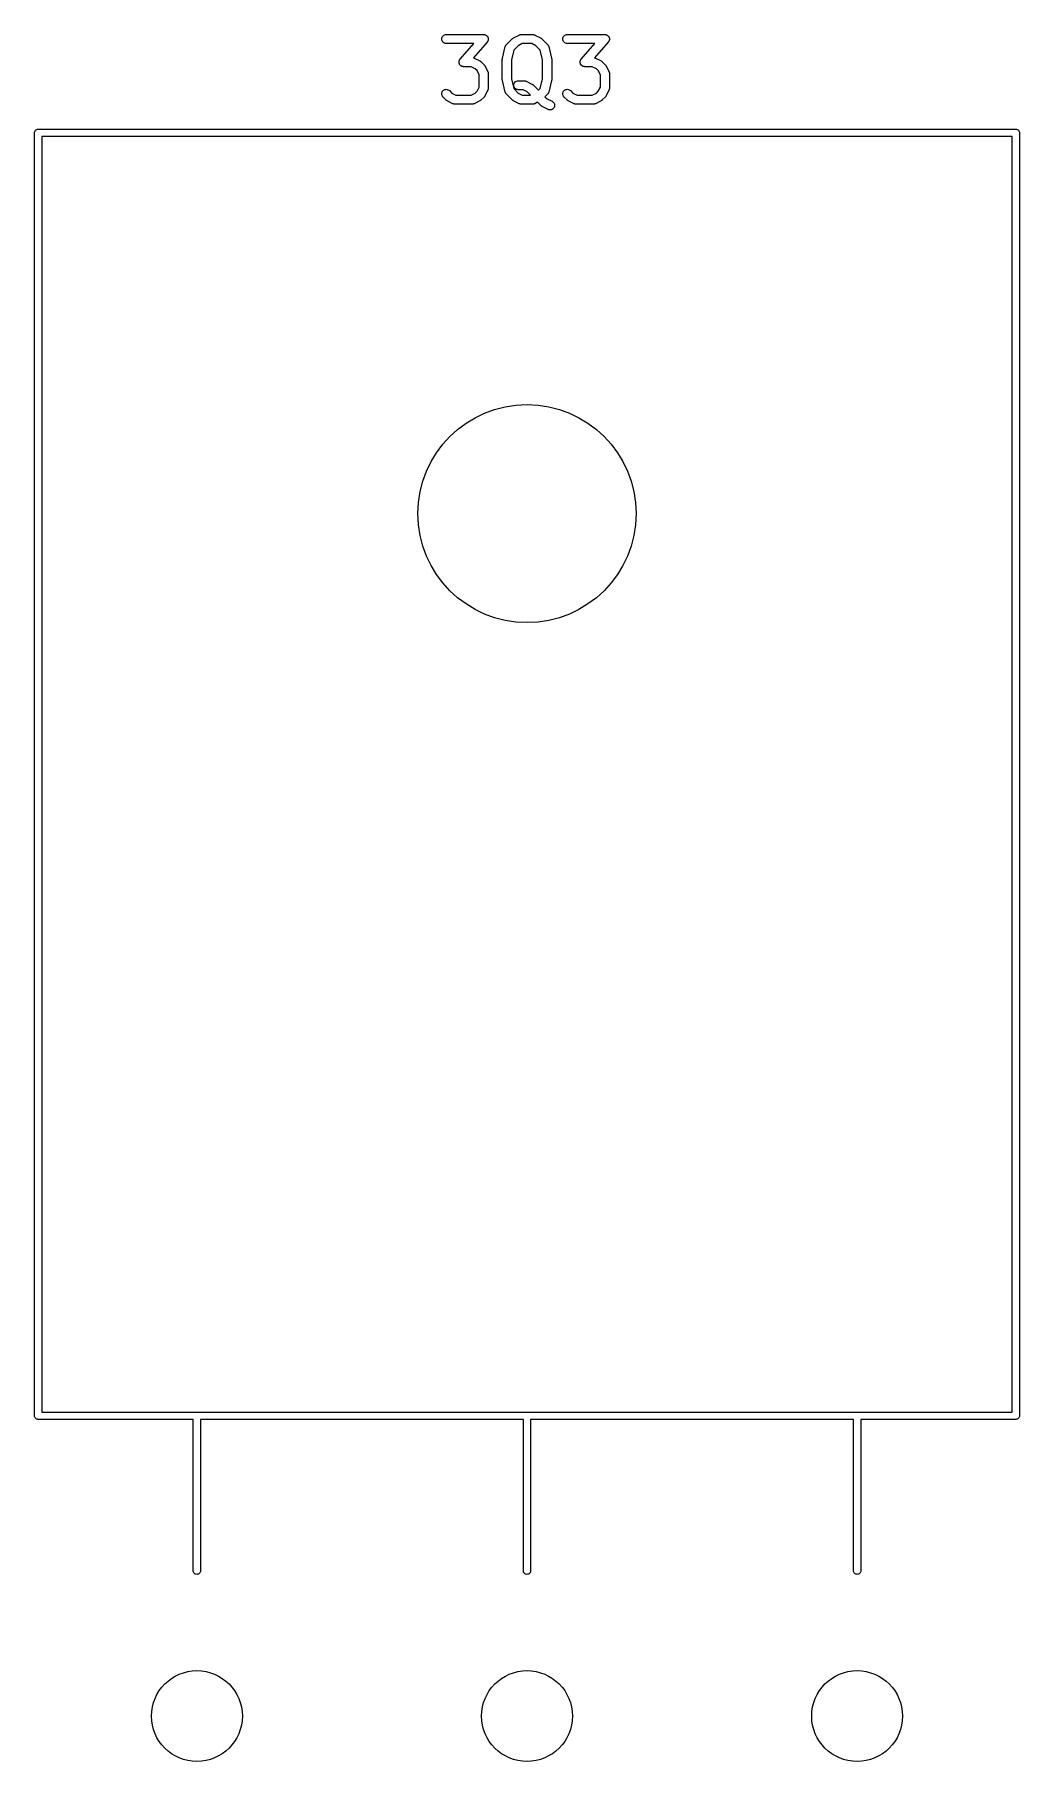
# Model space of a CAD drawing. Extents: x 0.77 to 9.62, y -5.42 to -2.18.
# Drawn here: x 7.515 to 8.156, y -3.305 to -2.182 of the extents above; entities that cross this region are included whole.
import ezdxf

# ---------------------------------------------------------------- set-up
doc = ezdxf.new("R2010")
doc.units = 0
doc.header["$MEASUREMENT"] = 0
doc.layers.add('BLACK', color=7, linetype='CONTINUOUS')

msp = doc.modelspace()

# ---------------------------------------------------------------- linework, layer by layer
at = {"layer": 'BLACK', "linetype": 'CONTINUOUS'}
for p, q in [((7.77999, -2.18452), (7.78005, -2.18395)), ((7.78004, -2.1851), (7.77999, -2.18452)), ((7.7802, -2.18565), (7.78004, -2.1851)), ((7.78005, -2.18395), (7.78022, -2.1834)), ((7.78047, -2.18616), (7.7802, -2.18565)), ((7.78022, -2.1834), (7.78049, -2.18289)), ((7.78083, -2.18661), (7.78047, -2.18616)), ((7.78049, -2.18289), (7.78086, -2.18245)), ((7.78127, -2.18698), (7.78083, -2.18661)), ((7.78086, -2.18245), (7.78131, -2.18208)), ((7.78178, -2.18726), (7.78127, -2.18698)), ((7.78131, -2.18208), (7.78181, -2.18181)), ((7.78233, -2.18743), (7.78178, -2.18726)), ((7.78181, -2.18181), (7.78237, -2.18165)), ((7.7829, -2.18749), (7.78233, -2.18743)), ((7.78237, -2.18165), (7.78294, -2.18159)), ((7.78294, -2.1875), (7.7829, -2.18749)), ((7.78294, -2.18159), (7.80731, -2.18159)), ((7.8008, -2.1875), (7.78294, -2.1875)), ((7.79197, -2.1976), (7.8008, -2.1875)), ((7.80953, -2.18649), (7.8006, -2.1967)), ((7.80731, -2.18159), (7.80735, -2.18159)), ((7.80735, -2.18159), (7.80754, -2.18161)), ((7.80754, -2.18161), (7.80772, -2.18162)), ((7.80772, -2.18162), (7.80782, -2.18164)), ((7.80782, -2.18164), (7.80793, -2.18165)), ((7.80793, -2.18165), (7.8081, -2.18171)), ((7.8081, -2.18171), (7.80828, -2.18175)), ((7.80828, -2.18175), (7.80838, -2.1818)), ((7.80838, -2.1818), (7.80847, -2.18183)), ((7.80847, -2.18183), (7.80864, -2.18192)), ((7.80864, -2.18192), (7.80881, -2.182)), ((7.80881, -2.182), (7.80889, -2.18206)), ((7.80889, -2.18206), (7.80898, -2.18211)), ((7.80898, -2.18211), (7.80912, -2.18223)), ((7.80912, -2.18223), (7.80927, -2.18233)), ((7.80927, -2.18233), (7.80934, -2.18241)), ((7.80934, -2.18241), (7.80942, -2.18248)), ((7.80942, -2.18248), (7.80954, -2.18262)), ((7.80964, -2.18634), (7.80953, -2.18649)), ((7.80954, -2.18262), (7.80966, -2.18276)), ((7.80976, -2.18619), (7.80964, -2.18634)), ((7.80966, -2.18276), (7.80972, -2.18284)), ((7.80972, -2.18284), (7.80978, -2.18293)), ((7.80981, -2.1861), (7.80976, -2.18619)), ((7.80978, -2.18293), (7.80987, -2.18309)), ((7.80987, -2.18602), (7.80981, -2.1861)), ((7.80987, -2.18309), (7.80997, -2.18325)), ((7.80995, -2.18585), (7.80987, -2.18602)), ((7.81003, -2.18569), (7.80995, -2.18585)), ((7.80997, -2.18325), (7.81, -2.18334)), ((7.81, -2.18334), (7.81005, -2.18344)), ((7.81006, -2.18559), (7.81003, -2.18569)), ((7.81005, -2.18344), (7.8101, -2.18361)), ((7.81011, -2.18549), (7.81006, -2.18559)), ((7.8101, -2.18361), (7.81017, -2.18379)), ((7.81015, -2.18531), (7.81011, -2.18549)), ((7.8102, -2.18514), (7.81015, -2.18531)), ((7.81017, -2.18379), (7.81018, -2.18389)), ((7.81018, -2.18389), (7.81021, -2.18399)), ((7.81021, -2.18503), (7.8102, -2.18514)), ((7.81021, -2.18399), (7.81023, -2.18417)), ((7.81024, -2.18493), (7.81021, -2.18503)), ((7.81023, -2.18417), (7.81026, -2.18436)), ((7.81026, -2.18456), (7.81024, -2.18475)), ((7.81024, -2.18475), (7.81024, -2.18493)), ((7.81026, -2.18436), (7.81025, -2.18446)), ((7.81025, -2.18446), (7.81026, -2.18456)), ((7.81945, -2.19695), (7.82132, -2.18945)), ((7.82132, -2.18945), (7.82133, -2.18941)), ((7.82133, -2.18941), (7.8214, -2.18922)), ((7.8214, -2.18922), (7.82146, -2.18903)), ((7.82146, -2.18903), (7.8215, -2.18895)), ((7.8215, -2.18895), (7.82153, -2.18887)), ((7.82153, -2.18887), (7.82164, -2.1887)), ((7.82164, -2.1887), (7.82173, -2.18852)), ((7.82173, -2.18852), (7.82179, -2.18846)), ((7.82179, -2.18846), (7.82183, -2.18838)), ((7.82183, -2.18838), (7.82197, -2.18823)), ((7.82197, -2.18823), (7.8221, -2.18808)), ((7.8221, -2.18808), (7.82585, -2.18433)), ((7.82585, -2.18433), (7.82588, -2.1843)), ((7.82588, -2.1843), (7.826, -2.1842)), ((7.826, -2.1842), (7.82613, -2.18408)), ((7.82613, -2.18408), (7.82623, -2.18402)), ((7.82623, -2.18402), (7.82633, -2.18394)), ((7.82633, -2.18394), (7.82647, -2.18386)), ((7.82647, -2.18386), (7.82661, -2.18378)), ((7.82661, -2.18378), (7.83036, -2.1819)), ((7.82968, -2.18884), (7.82685, -2.19168)), ((7.83238, -2.1875), (7.82968, -2.18884)), ((7.83036, -2.1819), (7.8304, -2.18188)), ((7.8304, -2.18188), (7.83048, -2.18185)), ((7.83048, -2.18185), (7.83056, -2.18181)), ((7.83056, -2.18181), (7.83075, -2.18175)), ((7.83075, -2.18175), (7.83094, -2.18168)), ((7.83094, -2.18168), (7.83103, -2.18167)), ((7.83103, -2.18167), (7.83111, -2.18165)), ((7.83111, -2.18165), (7.83131, -2.18163)), ((7.83131, -2.18163), (7.83151, -2.18159)), ((7.83151, -2.18159), (7.8316, -2.1816)), ((7.8316, -2.1816), (7.83168, -2.18159)), ((7.83168, -2.18159), (7.83918, -2.18159)), ((7.83849, -2.1875), (7.83238, -2.1875)), ((7.84118, -2.18884), (7.83849, -2.1875)), ((7.83918, -2.18159), (7.83922, -2.18159)), ((7.83922, -2.18159), (7.83931, -2.1816)), ((7.83931, -2.1816), (7.8394, -2.1816)), ((7.8394, -2.1816), (7.8396, -2.18163)), ((7.8396, -2.18163), (7.8398, -2.18165)), ((7.8398, -2.18165), (7.83988, -2.18168)), ((7.83988, -2.18168), (7.83996, -2.1817)), ((7.83996, -2.1817), (7.84015, -2.18177)), ((7.84015, -2.18177), (7.84035, -2.18183)), ((7.84035, -2.18183), (7.84042, -2.18187)), ((7.84042, -2.18187), (7.8405, -2.1819)), ((7.8405, -2.1819), (7.84425, -2.18378)), ((7.84402, -2.19168), (7.84118, -2.18884)), ((7.84425, -2.18378), (7.84429, -2.18379)), ((7.84429, -2.18379), (7.84443, -2.18389)), ((7.84443, -2.18389), (7.84457, -2.18396)), ((7.84457, -2.18396), (7.84467, -2.18404)), ((7.84467, -2.18404), (7.84477, -2.18411)), ((7.84477, -2.18411), (7.84489, -2.18422)), ((7.84489, -2.18422), (7.84502, -2.18433)), ((7.84502, -2.18433), (7.84877, -2.18808)), ((7.84877, -2.18808), (7.8488, -2.18811)), ((7.8488, -2.18811), (7.84892, -2.18826)), ((7.84892, -2.18826), (7.84906, -2.18841)), ((7.84906, -2.18841), (7.8491, -2.18849)), ((7.8491, -2.18849), (7.84916, -2.18856)), ((7.84916, -2.18856), (7.84925, -2.18874)), ((7.84925, -2.18874), (7.84935, -2.18891)), ((7.84935, -2.18891), (7.84938, -2.18899)), ((7.84938, -2.18899), (7.84942, -2.18907)), ((7.84942, -2.18907), (7.84948, -2.18926)), ((7.84948, -2.18926), (7.84955, -2.18945)), ((7.84955, -2.18945), (7.85142, -2.19695)), ((7.85873, -2.18452), (7.85879, -2.18395)), ((7.85878, -2.1851), (7.85873, -2.18452)), ((7.85894, -2.18565), (7.85878, -2.1851)), ((7.85879, -2.18395), (7.85896, -2.1834)), ((7.85921, -2.18616), (7.85894, -2.18565)), ((7.85896, -2.1834), (7.85923, -2.18289)), ((7.85957, -2.18661), (7.85921, -2.18616)), ((7.85923, -2.18289), (7.8596, -2.18245)), ((7.86001, -2.18698), (7.85957, -2.18661)), ((7.8596, -2.18245), (7.86005, -2.18208)), ((7.86052, -2.18726), (7.86001, -2.18698)), ((7.86005, -2.18208), (7.86055, -2.18181)), ((7.86107, -2.18743), (7.86052, -2.18726)), ((7.86055, -2.18181), (7.86111, -2.18165)), ((7.86164, -2.18749), (7.86107, -2.18743)), ((7.86111, -2.18165), (7.86168, -2.18159)), ((7.86168, -2.1875), (7.86164, -2.18749)), ((7.86168, -2.18159), (7.88605, -2.18159)), ((7.87954, -2.1875), (7.86168, -2.1875)), ((7.87071, -2.1976), (7.87954, -2.1875)), ((7.88827, -2.18649), (7.87934, -2.1967)), ((7.88605, -2.18159), (7.88609, -2.18159)), ((7.88609, -2.18159), (7.88628, -2.18161)), ((7.88628, -2.18161), (7.88646, -2.18162)), ((7.88646, -2.18162), (7.88656, -2.18164)), ((7.88656, -2.18164), (7.88667, -2.18165)), ((7.88667, -2.18165), (7.88684, -2.18171)), ((7.88684, -2.18171), (7.88702, -2.18175)), ((7.88702, -2.18175), (7.88712, -2.1818)), ((7.88712, -2.1818), (7.88721, -2.18183)), ((7.88721, -2.18183), (7.88738, -2.18192)), ((7.88738, -2.18192), (7.88755, -2.182)), ((7.88755, -2.182), (7.88763, -2.18206)), ((7.88763, -2.18206), (7.88772, -2.18211)), ((7.88772, -2.18211), (7.88786, -2.18223)), ((7.88786, -2.18223), (7.88801, -2.18233)), ((7.88801, -2.18233), (7.88808, -2.18241)), ((7.88808, -2.18241), (7.88816, -2.18248)), ((7.88816, -2.18248), (7.88828, -2.18262)), ((7.88838, -2.18634), (7.88827, -2.18649)), ((7.88828, -2.18262), (7.8884, -2.18276)), ((7.8885, -2.18619), (7.88838, -2.18634)), ((7.8884, -2.18276), (7.88846, -2.18284)), ((7.88846, -2.18284), (7.88852, -2.18293)), ((7.88855, -2.1861), (7.8885, -2.18619)), ((7.88852, -2.18293), (7.88861, -2.18309)), ((7.88861, -2.18602), (7.88855, -2.1861)), ((7.88861, -2.18309), (7.88871, -2.18325)), ((7.88869, -2.18585), (7.88861, -2.18602)), ((7.88877, -2.18569), (7.88869, -2.18585)), ((7.88871, -2.18325), (7.88874, -2.18334)), ((7.88874, -2.18334), (7.88879, -2.18344)), ((7.8888, -2.18559), (7.88877, -2.18569)), ((7.88879, -2.18344), (7.88884, -2.18361)), ((7.88885, -2.18549), (7.8888, -2.18559)), ((7.88884, -2.18361), (7.88891, -2.18379)), ((7.88889, -2.18531), (7.88885, -2.18549)), ((7.88894, -2.18514), (7.88889, -2.18531)), ((7.88891, -2.18379), (7.88892, -2.18389)), ((7.88892, -2.18389), (7.88895, -2.18399)), ((7.88896, -2.18503), (7.88894, -2.18514)), ((7.88895, -2.18399), (7.88897, -2.18417)), ((7.88898, -2.18493), (7.88896, -2.18503)), ((7.88897, -2.18417), (7.889, -2.18436)), ((7.88899, -2.18475), (7.88898, -2.18493)), ((7.889, -2.18456), (7.88899, -2.18475)), ((7.889, -2.18436), (7.889, -2.18446)), ((7.889, -2.18446), (7.889, -2.18456)), ((7.79124, -2.19952), (7.79125, -2.19934)), ((7.79124, -2.19962), (7.79124, -2.19952)), ((7.79124, -2.19973), (7.79124, -2.19962)), ((7.79127, -2.19991), (7.79124, -2.19973)), ((7.79125, -2.19934), (7.79126, -2.19915)), ((7.79126, -2.19915), (7.79128, -2.19905)), ((7.79129, -2.20009), (7.79127, -2.19991)), ((7.79128, -2.19905), (7.7913, -2.19895)), ((7.79132, -2.20019), (7.79129, -2.20009)), ((7.7913, -2.19895), (7.79135, -2.19877)), ((7.79133, -2.2003), (7.79132, -2.20019)), ((7.7914, -2.20047), (7.79133, -2.2003)), ((7.79135, -2.19877), (7.79139, -2.19859)), ((7.79139, -2.19859), (7.79144, -2.1985)), ((7.79145, -2.20065), (7.7914, -2.20047)), ((7.79144, -2.1985), (7.79147, -2.1984)), ((7.7915, -2.20074), (7.79145, -2.20065)), ((7.79147, -2.1984), (7.79155, -2.19823)), ((7.79153, -2.20084), (7.7915, -2.20074)), ((7.79163, -2.20099), (7.79153, -2.20084)), ((7.79155, -2.19823), (7.79163, -2.19806)), ((7.79163, -2.19806), (7.79169, -2.19798)), ((7.79169, -2.19798), (7.79174, -2.19789)), ((7.79174, -2.19789), (7.79186, -2.19775)), ((7.79186, -2.19775), (7.79197, -2.1976)), ((7.8006, -2.1967), (7.80078, -2.19677)), ((7.80078, -2.19677), (7.80098, -2.19683)), ((7.80098, -2.19683), (7.80105, -2.19687)), ((7.80105, -2.19687), (7.80113, -2.1969)), ((7.80113, -2.1969), (7.80488, -2.19877)), ((7.80488, -2.19877), (7.80492, -2.19879)), ((7.80492, -2.19879), (7.80506, -2.19888)), ((7.80506, -2.19888), (7.8052, -2.19896)), ((7.8052, -2.19896), (7.8053, -2.19904)), ((7.8053, -2.19904), (7.8054, -2.19911)), ((7.8054, -2.19911), (7.80552, -2.19922)), ((7.80552, -2.19922), (7.80565, -2.19933)), ((7.80565, -2.19933), (7.80752, -2.2012)), ((7.81936, -2.19752), (7.8194, -2.19729)), ((7.81936, -2.19757), (7.81936, -2.19752)), ((7.81936, -2.19762), (7.81936, -2.19757)), ((7.81936, -2.19767), (7.81936, -2.19762)), ((7.81936, -2.21079), (7.81936, -2.19767)), ((7.8194, -2.19729), (7.81942, -2.19705)), ((7.81942, -2.19705), (7.81944, -2.197)), ((7.81944, -2.197), (7.81945, -2.19695)), ((7.82685, -2.19168), (7.82526, -2.19803)), ((7.82526, -2.19803), (7.82526, -2.21043)), ((7.8456, -2.19803), (7.84402, -2.19168)), ((7.8456, -2.21043), (7.8456, -2.19803)), ((7.85142, -2.19695), (7.85143, -2.19699)), ((7.85143, -2.19699), (7.85144, -2.19704)), ((7.85144, -2.19704), (7.85145, -2.19709)), ((7.85145, -2.19709), (7.85148, -2.19733)), ((7.85148, -2.19733), (7.85151, -2.19756)), ((7.85151, -2.19756), (7.8515, -2.19761)), ((7.8515, -2.19761), (7.85151, -2.19767)), ((7.85151, -2.19767), (7.85151, -2.21079)), ((7.86998, -2.19952), (7.87, -2.19934)), ((7.86999, -2.19962), (7.86998, -2.19952)), ((7.86998, -2.19973), (7.86999, -2.19962)), ((7.87001, -2.19991), (7.86998, -2.19973)), ((7.87, -2.19915), (7.87003, -2.19905)), ((7.87, -2.19934), (7.87, -2.19915)), ((7.87003, -2.20009), (7.87001, -2.19991)), ((7.87003, -2.19905), (7.87004, -2.19895)), ((7.87006, -2.20019), (7.87003, -2.20009)), ((7.87004, -2.19895), (7.87009, -2.19877)), ((7.87007, -2.2003), (7.87006, -2.20019)), ((7.87014, -2.20047), (7.87007, -2.2003)), ((7.87009, -2.19877), (7.87013, -2.19859)), ((7.87013, -2.19859), (7.87018, -2.1985)), ((7.87019, -2.20065), (7.87014, -2.20047)), ((7.87018, -2.1985), (7.87021, -2.1984)), ((7.87024, -2.20074), (7.87019, -2.20065)), ((7.87021, -2.1984), (7.87029, -2.19823)), ((7.87027, -2.20084), (7.87024, -2.20074)), ((7.87037, -2.20099), (7.87027, -2.20084)), ((7.87029, -2.19823), (7.87037, -2.19806)), ((7.87037, -2.19806), (7.87043, -2.19798)), ((7.87043, -2.19798), (7.87048, -2.19789)), ((7.87048, -2.19789), (7.8706, -2.19775)), ((7.8706, -2.19775), (7.87071, -2.1976)), ((7.87934, -2.1967), (7.87952, -2.19677)), ((7.87952, -2.19677), (7.87972, -2.19683)), ((7.87972, -2.19683), (7.87979, -2.19687)), ((7.87979, -2.19687), (7.87987, -2.1969)), ((7.87987, -2.1969), (7.88362, -2.19877)), ((7.88362, -2.19877), (7.88366, -2.19879)), ((7.88366, -2.19879), (7.8838, -2.19888)), ((7.8838, -2.19888), (7.88394, -2.19896)), ((7.88394, -2.19896), (7.88404, -2.19904)), ((7.88404, -2.19904), (7.88414, -2.19911)), ((7.88414, -2.19911), (7.88426, -2.19922)), ((7.88426, -2.19922), (7.88439, -2.19933)), ((7.88439, -2.19933), (7.88626, -2.2012)), ((7.79172, -2.20116), (7.79163, -2.20099)), ((7.79178, -2.20124), (7.79172, -2.20116)), ((7.79184, -2.20133), (7.79178, -2.20124)), ((7.79196, -2.20146), (7.79184, -2.20133)), ((7.79208, -2.20161), (7.79196, -2.20146)), ((7.79216, -2.20167), (7.79208, -2.20161)), ((7.79223, -2.20175), (7.79216, -2.20167)), ((7.79238, -2.20186), (7.79223, -2.20175)), ((7.79252, -2.20198), (7.79238, -2.20186)), ((7.79261, -2.20203), (7.79252, -2.20198)), ((7.79269, -2.20209), (7.79261, -2.20203)), ((7.79286, -2.20217), (7.79269, -2.20209)), ((7.79302, -2.20225), (7.79286, -2.20217)), ((7.79312, -2.20229), (7.79302, -2.20225)), ((7.79322, -2.20233), (7.79312, -2.20229)), ((7.7934, -2.20237), (7.79322, -2.20233)), ((7.79357, -2.20243), (7.7934, -2.20237)), ((7.79368, -2.20244), (7.79357, -2.20243)), ((7.79378, -2.20246), (7.79368, -2.20244)), ((7.79396, -2.20247), (7.79378, -2.20246)), ((7.79415, -2.20249), (7.79396, -2.20247)), ((7.79419, -2.20249), (7.79415, -2.20249)), ((7.79912, -2.20249), (7.79419, -2.20249)), ((7.80181, -2.20384), (7.79912, -2.20249)), ((7.80301, -2.20504), (7.80181, -2.20384)), ((7.80436, -2.20774), (7.80301, -2.20504)), ((7.80436, -2.21572), (7.80436, -2.20774)), ((7.80752, -2.2012), (7.80755, -2.20123)), ((7.80755, -2.20123), (7.80766, -2.20136)), ((7.80766, -2.20136), (7.80777, -2.20148)), ((7.80777, -2.20148), (7.80784, -2.20159)), ((7.80784, -2.20159), (7.80791, -2.20168)), ((7.80791, -2.20168), (7.80799, -2.20183)), ((7.80799, -2.20183), (7.80808, -2.20197)), ((7.80808, -2.20197), (7.80995, -2.20572)), ((7.80995, -2.20572), (7.80997, -2.20576)), ((7.80997, -2.20576), (7.81, -2.20584)), ((7.81, -2.20584), (7.81004, -2.20591)), ((7.81004, -2.20591), (7.8101, -2.20611)), ((7.8101, -2.20611), (7.81017, -2.2063)), ((7.81017, -2.2063), (7.81018, -2.20638)), ((7.81018, -2.20638), (7.81021, -2.20647)), ((7.81021, -2.20647), (7.81023, -2.20667)), ((7.81023, -2.20667), (7.81026, -2.20687)), ((7.81026, -2.20687), (7.81026, -2.20695)), ((7.81026, -2.20695), (7.81026, -2.20704)), ((7.81026, -2.20704), (7.81026, -2.21641)), ((7.81936, -2.21084), (7.81936, -2.21079)), ((7.81936, -2.21089), (7.81936, -2.21084)), ((7.81939, -2.21113), (7.81936, -2.21089)), ((7.81941, -2.21136), (7.81939, -2.21113)), ((7.81943, -2.21141), (7.81941, -2.21136)), ((7.81944, -2.21147), (7.81943, -2.21141)), ((7.81945, -2.21151), (7.81944, -2.21147)), ((7.82132, -2.219), (7.81945, -2.21151)), ((7.82526, -2.21043), (7.82685, -2.21678)), ((7.82773, -2.21244), (7.82817, -2.21208)), ((7.82817, -2.21208), (7.82868, -2.21181)), ((7.82868, -2.21181), (7.82924, -2.21164)), ((7.82924, -2.21164), (7.82981, -2.21159)), ((7.82981, -2.21159), (7.83356, -2.21159)), ((7.83356, -2.21159), (7.8336, -2.21159)), ((7.8336, -2.21159), (7.83369, -2.2116)), ((7.83369, -2.2116), (7.83377, -2.21159)), ((7.83377, -2.21159), (7.83397, -2.21163)), ((7.83397, -2.21163), (7.83417, -2.21165)), ((7.83417, -2.21165), (7.83425, -2.21168)), ((7.83425, -2.21168), (7.83434, -2.21169)), ((7.83434, -2.21169), (7.83453, -2.21176)), ((7.83453, -2.21176), (7.83472, -2.21182)), ((7.83472, -2.21182), (7.8348, -2.21187)), ((7.8348, -2.21187), (7.83488, -2.2119)), ((7.83488, -2.2119), (7.83863, -2.21377)), ((7.84402, -2.21678), (7.8456, -2.21043)), ((7.85142, -2.21151), (7.84955, -2.219)), ((7.85143, -2.21145), (7.85142, -2.21151)), ((7.85144, -2.2114), (7.85143, -2.21145)), ((7.85147, -2.21117), (7.85144, -2.2114)), ((7.85151, -2.21094), (7.85147, -2.21117)), ((7.85151, -2.21083), (7.8515, -2.21088)), ((7.8515, -2.21088), (7.85151, -2.21094)), ((7.85151, -2.21079), (7.85151, -2.21083)), ((7.87046, -2.20116), (7.87037, -2.20099)), ((7.87052, -2.20124), (7.87046, -2.20116)), ((7.87058, -2.20133), (7.87052, -2.20124)), ((7.8707, -2.20146), (7.87058, -2.20133)), ((7.87082, -2.20161), (7.8707, -2.20146)), ((7.8709, -2.20167), (7.87082, -2.20161)), ((7.87097, -2.20175), (7.8709, -2.20167)), ((7.87112, -2.20186), (7.87097, -2.20175)), ((7.87126, -2.20198), (7.87112, -2.20186)), ((7.87135, -2.20203), (7.87126, -2.20198)), ((7.87143, -2.20209), (7.87135, -2.20203)), ((7.8716, -2.20217), (7.87143, -2.20209)), ((7.87177, -2.20225), (7.8716, -2.20217)), ((7.87186, -2.20229), (7.87177, -2.20225)), ((7.87196, -2.20233), (7.87186, -2.20229)), ((7.87214, -2.20237), (7.87196, -2.20233)), ((7.87231, -2.20243), (7.87214, -2.20237)), ((7.87242, -2.20244), (7.87231, -2.20243)), ((7.87252, -2.20246), (7.87242, -2.20244)), ((7.8727, -2.20247), (7.87252, -2.20246)), ((7.87289, -2.20249), (7.8727, -2.20247)), ((7.87293, -2.20249), (7.87289, -2.20249)), ((7.87786, -2.20249), (7.87293, -2.20249)), ((7.88055, -2.20384), (7.87786, -2.20249)), ((7.88175, -2.20504), (7.88055, -2.20384)), ((7.8831, -2.20774), (7.88175, -2.20504)), ((7.8831, -2.21572), (7.8831, -2.20774)), ((7.88626, -2.2012), (7.88629, -2.20123)), ((7.88629, -2.20123), (7.8864, -2.20136)), ((7.8864, -2.20136), (7.88651, -2.20148)), ((7.88651, -2.20148), (7.88658, -2.20159)), ((7.88658, -2.20159), (7.88665, -2.20168)), ((7.88665, -2.20168), (7.88673, -2.20183)), ((7.88673, -2.20183), (7.88682, -2.20197)), ((7.88682, -2.20197), (7.88869, -2.20572)), ((7.88869, -2.20572), (7.88871, -2.20576)), ((7.88871, -2.20576), (7.88874, -2.20584)), ((7.88874, -2.20584), (7.88878, -2.20591)), ((7.88878, -2.20591), (7.88884, -2.20611)), ((7.88884, -2.20611), (7.88891, -2.2063)), ((7.88891, -2.2063), (7.88892, -2.20638)), ((7.88892, -2.20638), (7.88895, -2.20647)), ((7.88895, -2.20647), (7.88897, -2.20667)), ((7.88897, -2.20667), (7.889, -2.20687)), ((7.889, -2.20687), (7.889, -2.20695)), ((7.889, -2.20695), (7.889, -2.20704)), ((7.889, -2.20704), (7.889, -2.21641)), ((7.77999, -2.22013), (7.78005, -2.21956)), ((7.78004, -2.22071), (7.77999, -2.22013)), ((7.7802, -2.22126), (7.78004, -2.22071)), ((7.78005, -2.21956), (7.78022, -2.21901)), ((7.78046, -2.22177), (7.7802, -2.22126)), ((7.78022, -2.21901), (7.7805, -2.2185)), ((7.78082, -2.22222), (7.78046, -2.22177)), ((7.7805, -2.2185), (7.78087, -2.21806)), ((7.78085, -2.22225), (7.78082, -2.22222)), ((7.78273, -2.22413), (7.78085, -2.22225)), ((7.78087, -2.21806), (7.78131, -2.2177)), ((7.78131, -2.2177), (7.78182, -2.21743)), ((7.78182, -2.21743), (7.78238, -2.21726)), ((7.78238, -2.21726), (7.78295, -2.21721)), ((7.78295, -2.21721), (7.78352, -2.21727)), ((7.78352, -2.21727), (7.78407, -2.21744)), ((7.78407, -2.21744), (7.78458, -2.21771)), ((7.78458, -2.21771), (7.78503, -2.21808)), ((7.78503, -2.21808), (7.78656, -2.21961)), ((7.78656, -2.21961), (7.78926, -2.22096)), ((7.78926, -2.22096), (7.79912, -2.22096)), ((7.79912, -2.22096), (7.80181, -2.21961)), ((7.80181, -2.21961), (7.80301, -2.21841)), ((7.80301, -2.21841), (7.80436, -2.21572)), ((7.80752, -2.22225), (7.80565, -2.22413)), ((7.80763, -2.22212), (7.80752, -2.22225)), ((7.80775, -2.222), (7.80763, -2.22212)), ((7.80781, -2.2219), (7.80775, -2.222)), ((7.80789, -2.22181), (7.80781, -2.2219)), ((7.80797, -2.22166), (7.80789, -2.22181)), ((7.80806, -2.22152), (7.80797, -2.22166)), ((7.80808, -2.22148), (7.80806, -2.22152)), ((7.80995, -2.21773), (7.80808, -2.22148)), ((7.80998, -2.21765), (7.80995, -2.21773)), ((7.81003, -2.21758), (7.80998, -2.21765)), ((7.81009, -2.21738), (7.81003, -2.21758)), ((7.81016, -2.2172), (7.81009, -2.21738)), ((7.81017, -2.21711), (7.81016, -2.2172)), ((7.8102, -2.21703), (7.81017, -2.21711)), ((7.81022, -2.21683), (7.8102, -2.21703)), ((7.81026, -2.21663), (7.81022, -2.21683)), ((7.81026, -2.21645), (7.81025, -2.21654)), ((7.81025, -2.21654), (7.81026, -2.21663)), ((7.81026, -2.21641), (7.81026, -2.21645)), ((7.82139, -2.21919), (7.82132, -2.219)), ((7.82144, -2.21938), (7.82139, -2.21919)), ((7.82148, -2.21946), (7.82144, -2.21938)), ((7.82151, -2.21955), (7.82148, -2.21946)), ((7.82162, -2.21972), (7.82151, -2.21955)), ((7.82171, -2.2199), (7.82162, -2.21972)), ((7.82176, -2.21997), (7.82171, -2.2199)), ((7.82181, -2.22004), (7.82176, -2.21997)), ((7.82194, -2.22019), (7.82181, -2.22004)), ((7.82207, -2.22035), (7.82194, -2.22019)), ((7.8221, -2.22038), (7.82207, -2.22035)), ((7.82585, -2.22413), (7.8221, -2.22038)), ((7.82685, -2.21678), (7.82968, -2.21961)), ((7.82686, -2.21452), (7.82692, -2.21395)), ((7.82691, -2.21509), (7.82686, -2.21452)), ((7.82707, -2.21564), (7.82691, -2.21509)), ((7.82692, -2.21395), (7.82709, -2.21339)), ((7.82734, -2.21616), (7.82707, -2.21564)), ((7.82709, -2.21339), (7.82736, -2.21289)), ((7.8277, -2.2166), (7.82734, -2.21616)), ((7.82736, -2.21289), (7.82773, -2.21244)), ((7.82814, -2.21698), (7.8277, -2.2166)), ((7.82865, -2.21725), (7.82814, -2.21698)), ((7.82919, -2.21743), (7.82865, -2.21725)), ((7.82977, -2.21749), (7.82919, -2.21743)), ((7.82968, -2.21961), (7.83238, -2.22096)), ((7.82981, -2.21749), (7.82977, -2.21749)), ((7.83286, -2.21749), (7.82981, -2.21749)), ((7.83238, -2.22096), (7.83768, -2.22096)), ((7.83556, -2.21884), (7.83286, -2.21749)), ((7.83768, -2.22096), (7.83556, -2.21884)), ((7.83863, -2.21377), (7.83867, -2.21379)), ((7.83867, -2.21379), (7.8388, -2.21388)), ((7.8388, -2.21388), (7.83895, -2.21396)), ((7.83895, -2.21396), (7.83905, -2.21404)), ((7.83905, -2.21404), (7.83915, -2.2141)), ((7.83915, -2.2141), (7.83927, -2.21422)), ((7.83927, -2.21422), (7.8394, -2.21433)), ((7.8394, -2.21433), (7.84293, -2.21786)), ((7.84293, -2.21786), (7.84402, -2.21678)), ((7.84877, -2.22038), (7.84711, -2.22204)), ((7.84711, -2.22204), (7.84843, -2.22336)), ((7.84843, -2.22336), (7.85175, -2.22502)), ((7.8489, -2.22022), (7.84877, -2.22038)), ((7.84903, -2.22008), (7.8489, -2.22022)), ((7.84908, -2.22), (7.84903, -2.22008)), ((7.84914, -2.21993), (7.84908, -2.22)), ((7.84923, -2.21975), (7.84914, -2.21993)), ((7.84933, -2.21958), (7.84923, -2.21975)), ((7.84937, -2.2195), (7.84933, -2.21958)), ((7.84941, -2.21942), (7.84937, -2.2195)), ((7.84947, -2.21923), (7.84941, -2.21942)), ((7.84954, -2.21904), (7.84947, -2.21923)), ((7.84955, -2.219), (7.84954, -2.21904)), ((7.85873, -2.22013), (7.85879, -2.21956)), ((7.85878, -2.22071), (7.85873, -2.22013)), ((7.85894, -2.22126), (7.85878, -2.22071)), ((7.85879, -2.21956), (7.85896, -2.21901)), ((7.8592, -2.22177), (7.85894, -2.22126)), ((7.85896, -2.21901), (7.85924, -2.2185)), ((7.85956, -2.22222), (7.8592, -2.22177)), ((7.85924, -2.2185), (7.85961, -2.21806)), ((7.85959, -2.22225), (7.85956, -2.22222)), ((7.86147, -2.22413), (7.85959, -2.22225)), ((7.85961, -2.21806), (7.86005, -2.2177)), ((7.86005, -2.2177), (7.86056, -2.21743)), ((7.86056, -2.21743), (7.86112, -2.21726)), ((7.86112, -2.21726), (7.86169, -2.21721)), ((7.86169, -2.21721), (7.86226, -2.21727)), ((7.86226, -2.21727), (7.86281, -2.21744)), ((7.86281, -2.21744), (7.86332, -2.21771)), ((7.86332, -2.21771), (7.86377, -2.21808)), ((7.86377, -2.21808), (7.8653, -2.21961)), ((7.8653, -2.21961), (7.868, -2.22096)), ((7.868, -2.22096), (7.87786, -2.22096)), ((7.87786, -2.22096), (7.88055, -2.21961)), ((7.88055, -2.21961), (7.88175, -2.21841)), ((7.88175, -2.21841), (7.8831, -2.21572)), ((7.88626, -2.22225), (7.88439, -2.22413)), ((7.88637, -2.22212), (7.88626, -2.22225)), ((7.88649, -2.222), (7.88637, -2.22212)), ((7.88655, -2.2219), (7.88649, -2.222)), ((7.88663, -2.22181), (7.88655, -2.2219)), ((7.88671, -2.22166), (7.88663, -2.22181)), ((7.8868, -2.22152), (7.88671, -2.22166)), ((7.88682, -2.22148), (7.8868, -2.22152)), ((7.88869, -2.21773), (7.88682, -2.22148)), ((7.88872, -2.21765), (7.88869, -2.21773)), ((7.88877, -2.21758), (7.88872, -2.21765)), ((7.88883, -2.21738), (7.88877, -2.21758)), ((7.8889, -2.2172), (7.88883, -2.21738)), ((7.88891, -2.21711), (7.8889, -2.2172)), ((7.88894, -2.21703), (7.88891, -2.21711)), ((7.88896, -2.21683), (7.88894, -2.21703)), ((7.889, -2.21663), (7.88896, -2.21683)), ((7.889, -2.21645), (7.88899, -2.21654)), ((7.88899, -2.21654), (7.889, -2.21663)), ((7.889, -2.21641), (7.889, -2.21645)), ((7.78285, -2.22423), (7.78273, -2.22413)), ((7.78297, -2.22435), (7.78285, -2.22423)), ((7.78308, -2.22441), (7.78297, -2.22435)), ((7.78317, -2.22449), (7.78308, -2.22441)), ((7.78332, -2.22457), (7.78317, -2.22449)), ((7.78346, -2.22466), (7.78332, -2.22457)), ((7.78349, -2.22468), (7.78346, -2.22466)), ((7.78724, -2.22655), (7.78349, -2.22468)), ((7.78732, -2.22658), (7.78724, -2.22655)), ((7.7874, -2.22663), (7.78732, -2.22658)), ((7.78759, -2.22669), (7.7874, -2.22663)), ((7.78778, -2.22676), (7.78759, -2.22669)), ((7.78787, -2.22677), (7.78778, -2.22676)), ((7.78795, -2.2268), (7.78787, -2.22677)), ((7.78815, -2.22682), (7.78795, -2.2268)), ((7.78835, -2.22686), (7.78815, -2.22682)), ((7.78844, -2.22686), (7.78835, -2.22686)), ((7.78852, -2.22687), (7.78844, -2.22686)), ((7.78856, -2.22687), (7.78852, -2.22687)), ((7.79981, -2.22687), (7.78856, -2.22687)), ((7.7999, -2.22686), (7.79981, -2.22687)), ((7.79999, -2.22686), (7.7999, -2.22686)), ((7.80018, -2.22683), (7.79999, -2.22686)), ((7.80039, -2.22681), (7.80018, -2.22683)), ((7.80047, -2.22678), (7.80039, -2.22681)), ((7.80056, -2.22677), (7.80047, -2.22678)), ((7.80074, -2.2267), (7.80056, -2.22677)), ((7.80094, -2.22664), (7.80074, -2.2267)), ((7.80101, -2.2266), (7.80094, -2.22664)), ((7.8011, -2.22657), (7.80101, -2.2266)), ((7.80113, -2.22655), (7.8011, -2.22657)), ((7.80488, -2.22468), (7.80113, -2.22655)), ((7.80502, -2.22459), (7.80488, -2.22468)), ((7.80517, -2.22451), (7.80502, -2.22459)), ((7.80527, -2.22444), (7.80517, -2.22451)), ((7.80537, -2.22437), (7.80527, -2.22444)), ((7.80549, -2.22426), (7.80537, -2.22437)), ((7.80562, -2.22415), (7.80549, -2.22426)), ((7.80565, -2.22413), (7.80562, -2.22415)), ((7.82597, -2.22423), (7.82585, -2.22413)), ((7.82609, -2.22435), (7.82597, -2.22423)), ((7.8262, -2.22441), (7.82609, -2.22435)), ((7.82629, -2.22449), (7.8262, -2.22441)), ((7.82644, -2.22457), (7.82629, -2.22449)), ((7.82658, -2.22466), (7.82644, -2.22457)), ((7.82661, -2.22468), (7.82658, -2.22466)), ((7.83036, -2.22655), (7.82661, -2.22468)), ((7.83044, -2.22658), (7.83036, -2.22655)), ((7.83052, -2.22663), (7.83044, -2.22658)), ((7.83071, -2.22669), (7.83052, -2.22663)), ((7.8309, -2.22676), (7.83071, -2.22669)), ((7.83099, -2.22677), (7.8309, -2.22676)), ((7.83107, -2.2268), (7.83099, -2.22677)), ((7.83127, -2.22682), (7.83107, -2.2268)), ((7.83147, -2.22686), (7.83127, -2.22682)), ((7.83156, -2.22686), (7.83147, -2.22686)), ((7.83164, -2.22687), (7.83156, -2.22686)), ((7.83168, -2.22687), (7.83164, -2.22687)), ((7.83918, -2.22687), (7.83168, -2.22687)), ((7.83927, -2.22686), (7.83918, -2.22687)), ((7.83936, -2.22686), (7.83927, -2.22686)), ((7.83956, -2.22683), (7.83936, -2.22686)), ((7.83976, -2.22681), (7.83956, -2.22683)), ((7.83984, -2.22678), (7.83976, -2.22681)), ((7.83993, -2.22677), (7.83984, -2.22678)), ((7.84011, -2.2267), (7.83993, -2.22677)), ((7.84031, -2.22664), (7.84011, -2.2267)), ((7.84038, -2.2266), (7.84031, -2.22664)), ((7.84047, -2.22657), (7.84038, -2.2266)), ((7.8405, -2.22655), (7.84047, -2.22657)), ((7.84235, -2.22563), (7.8405, -2.22655)), ((7.84459, -2.22788), (7.84235, -2.22563)), ((7.84472, -2.22798), (7.84459, -2.22788)), ((7.84484, -2.2281), (7.84472, -2.22798)), ((7.84494, -2.22816), (7.84484, -2.2281)), ((7.84504, -2.22824), (7.84494, -2.22816)), ((7.84519, -2.22832), (7.84504, -2.22824)), ((7.84532, -2.22841), (7.84519, -2.22832)), ((7.84536, -2.22843), (7.84532, -2.22841)), ((7.84911, -2.2303), (7.84536, -2.22843)), ((7.84965, -2.23051), (7.84911, -2.2303)), ((7.85022, -2.23061), (7.84965, -2.23051)), ((7.85079, -2.23059), (7.85022, -2.23061)), ((7.85136, -2.23047), (7.85079, -2.23059)), ((7.85188, -2.23023), (7.85136, -2.23047)), ((7.85175, -2.22502), (7.85179, -2.22504)), ((7.85179, -2.22504), (7.85227, -2.22535)), ((7.85235, -2.2299), (7.85188, -2.23023)), ((7.85227, -2.22535), (7.85269, -2.22575)), ((7.85275, -2.22949), (7.85235, -2.2299)), ((7.85269, -2.22575), (7.85301, -2.22623)), ((7.85306, -2.229), (7.85275, -2.22949)), ((7.85301, -2.22623), (7.85324, -2.22676)), ((7.85327, -2.22846), (7.85306, -2.229)), ((7.85324, -2.22676), (7.85336, -2.22732)), ((7.85337, -2.2279), (7.85327, -2.22846)), ((7.85336, -2.22732), (7.85337, -2.2279)), ((7.86159, -2.22423), (7.86147, -2.22413)), ((7.86171, -2.22435), (7.86159, -2.22423)), ((7.86182, -2.22441), (7.86171, -2.22435)), ((7.86191, -2.22449), (7.86182, -2.22441)), ((7.86206, -2.22457), (7.86191, -2.22449)), ((7.8622, -2.22466), (7.86206, -2.22457)), ((7.86223, -2.22468), (7.8622, -2.22466)), ((7.86598, -2.22655), (7.86223, -2.22468)), ((7.86606, -2.22658), (7.86598, -2.22655)), ((7.86614, -2.22663), (7.86606, -2.22658)), ((7.86633, -2.22669), (7.86614, -2.22663)), ((7.86652, -2.22676), (7.86633, -2.22669)), ((7.86661, -2.22677), (7.86652, -2.22676)), ((7.86669, -2.2268), (7.86661, -2.22677)), ((7.86689, -2.22682), (7.86669, -2.2268)), ((7.86709, -2.22686), (7.86689, -2.22682)), ((7.86718, -2.22686), (7.86709, -2.22686)), ((7.86726, -2.22687), (7.86718, -2.22686)), ((7.8673, -2.22687), (7.86726, -2.22687)), ((7.87855, -2.22687), (7.8673, -2.22687)), ((7.87864, -2.22686), (7.87855, -2.22687)), ((7.87873, -2.22686), (7.87864, -2.22686)), ((7.87893, -2.22683), (7.87873, -2.22686)), ((7.87913, -2.22681), (7.87893, -2.22683)), ((7.87921, -2.22678), (7.87913, -2.22681)), ((7.8793, -2.22677), (7.87921, -2.22678)), ((7.87948, -2.2267), (7.8793, -2.22677)), ((7.87968, -2.22664), (7.87948, -2.2267)), ((7.87975, -2.2266), (7.87968, -2.22664)), ((7.87984, -2.22657), (7.87975, -2.2266)), ((7.87987, -2.22655), (7.87984, -2.22657)), ((7.88362, -2.22468), (7.87987, -2.22655)), ((7.88376, -2.22459), (7.88362, -2.22468)), ((7.88391, -2.22451), (7.88376, -2.22459)), ((7.88401, -2.22444), (7.88391, -2.22451)), ((7.88411, -2.22437), (7.88401, -2.22444)), ((7.88423, -2.22426), (7.88411, -2.22437)), ((7.88436, -2.22415), (7.88423, -2.22426)), ((7.88439, -2.22413), (7.88436, -2.22415)), ((7.51534, -2.24547), (7.51539, -2.24501)), ((7.51535, -2.24559), (7.51534, -2.24547)), ((7.51535, -3.07961), (7.51535, -2.24559)), ((7.51539, -2.24501), (7.51552, -2.24456)), ((7.51552, -2.24456), (7.51574, -2.24415)), ((7.51574, -2.24415), (7.51604, -2.24379)), ((7.51604, -2.24379), (7.5164, -2.2435)), ((7.5164, -2.2435), (7.51681, -2.24328)), ((7.51681, -2.24328), (7.51725, -2.24314)), ((7.51725, -2.24314), (7.5176, -2.24311)), ((7.5176, -2.24311), (7.51772, -2.2431)), ((7.5176, -2.24311), (7.5176, -2.24311)), ((7.51772, -2.2431), (7.51783, -2.24311)), ((7.51783, -2.24311), (8.15303, -2.24311)), ((8.15303, -2.24311), (8.15315, -2.2431)), ((8.15315, -2.2431), (8.15327, -2.24311)), ((8.15327, -2.24311), (8.15361, -2.24314)), ((8.15361, -2.24314), (8.15406, -2.24328)), ((8.15406, -2.24328), (8.15447, -2.2435)), ((8.15447, -2.2435), (8.15483, -2.24379)), ((8.15483, -2.24379), (8.15512, -2.24415)), ((8.15512, -2.24415), (8.15534, -2.24456)), ((8.15534, -2.24456), (8.15548, -2.24501)), ((8.15548, -2.24501), (8.15552, -2.24547)), ((8.15552, -2.24547), (8.15551, -2.24559)), ((8.15551, -2.24559), (8.15551, -3.07961)), ((7.52008, -2.24783), (7.52008, -3.07736)), ((8.15079, -2.24783), (7.52008, -2.24783)), ((8.15079, -3.07736), (8.15079, -2.24783)), ((7.51534, -3.07972), (7.51535, -3.07961)), ((7.51539, -3.08019), (7.51534, -3.07972)), ((7.51552, -3.08063), (7.51539, -3.08019)), ((7.51574, -3.08104), (7.51552, -3.08063)), ((7.51604, -3.0814), (7.51574, -3.08104)), ((7.5164, -3.0817), (7.51604, -3.0814)), ((7.51681, -3.08192), (7.5164, -3.0817)), ((7.51725, -3.08205), (7.51681, -3.08192)), ((7.51772, -3.0821), (7.51725, -3.08205)), ((7.51783, -3.08209), (7.51772, -3.0821)), ((7.6185, -3.08209), (7.51783, -3.08209)), ((7.52008, -3.07736), (7.62075, -3.07736)), ((7.6185, -3.18063), (7.6185, -3.08209)), ((7.62075, -3.07736), (7.62087, -3.07735)), ((7.62087, -3.07735), (7.62098, -3.07736)), ((7.62098, -3.07736), (7.83532, -3.07736)), ((7.83307, -3.08209), (7.62323, -3.08209)), ((7.62323, -3.08209), (7.62323, -3.18063)), ((7.83307, -3.18063), (7.83307, -3.08209)), ((7.83532, -3.07736), (7.83543, -3.07735)), ((7.83543, -3.07735), (7.83555, -3.07736)), ((7.83555, -3.07736), (8.04988, -3.07736)), ((8.04764, -3.08209), (7.8378, -3.08209)), ((7.8378, -3.08209), (7.8378, -3.18063)), ((8.04764, -3.18063), (8.04764, -3.08209)), ((8.04988, -3.07736), (8.05, -3.07735)), ((8.05, -3.07735), (8.05012, -3.07736)), ((8.05012, -3.07736), (8.15079, -3.07736)), ((8.15303, -3.08209), (8.05236, -3.08209)), ((8.05236, -3.08209), (8.05236, -3.18063)), ((8.15315, -3.0821), (8.15303, -3.08209)), ((8.15327, -3.08209), (8.15315, -3.0821)), ((8.15361, -3.08205), (8.15327, -3.08209)), ((8.15327, -3.08209), (8.15327, -3.08209)), ((8.15406, -3.08192), (8.15361, -3.08205)), ((8.15447, -3.0817), (8.15406, -3.08192)), ((8.15483, -3.0814), (8.15447, -3.0817)), ((8.15512, -3.08104), (8.15483, -3.0814)), ((8.15534, -3.08063), (8.15512, -3.08104)), ((8.15548, -3.08019), (8.15534, -3.08063)), ((8.15552, -3.07972), (8.15548, -3.08019)), ((8.15551, -3.07961), (8.15552, -3.07972)), ((7.61854, -3.18097), (7.6185, -3.18063)), ((7.61867, -3.18142), (7.61854, -3.18097)), ((7.61889, -3.18183), (7.61867, -3.18142)), ((7.61919, -3.18219), (7.61889, -3.18183)), ((7.61955, -3.18249), (7.61919, -3.18219)), ((7.61996, -3.1827), (7.61955, -3.18249)), ((7.6204, -3.18284), (7.61996, -3.1827)), ((7.62087, -3.18289), (7.6204, -3.18284)), ((7.62133, -3.18284), (7.62087, -3.18289)), ((7.62177, -3.1827), (7.62133, -3.18284)), ((7.62218, -3.18249), (7.62177, -3.1827)), ((7.62254, -3.18219), (7.62218, -3.18249)), ((7.62284, -3.18183), (7.62254, -3.18219)), ((7.62306, -3.18142), (7.62284, -3.18183)), ((7.62319, -3.18097), (7.62306, -3.18142)), ((7.62323, -3.18063), (7.62319, -3.18097)), ((7.83311, -3.18097), (7.83307, -3.18063)), ((7.83324, -3.18142), (7.83311, -3.18097)), ((7.83346, -3.18183), (7.83324, -3.18142)), ((7.83375, -3.18219), (7.83346, -3.18183)), ((7.83411, -3.18249), (7.83375, -3.18219)), ((7.83452, -3.1827), (7.83411, -3.18249)), ((7.83497, -3.18284), (7.83452, -3.1827)), ((7.83543, -3.18289), (7.83497, -3.18284)), ((7.8359, -3.18284), (7.83543, -3.18289)), ((7.83634, -3.1827), (7.8359, -3.18284)), ((7.83675, -3.18249), (7.83634, -3.1827)), ((7.83711, -3.18219), (7.83675, -3.18249)), ((7.83741, -3.18183), (7.83711, -3.18219)), ((7.83763, -3.18142), (7.83741, -3.18183)), ((7.83776, -3.18097), (7.83763, -3.18142)), ((7.8378, -3.18063), (7.83776, -3.18097)), ((8.04767, -3.18097), (8.04764, -3.18063)), ((8.04781, -3.18142), (8.04767, -3.18097)), ((8.04803, -3.18183), (8.04781, -3.18142)), ((8.04832, -3.18219), (8.04803, -3.18183)), ((8.04868, -3.18249), (8.04832, -3.18219)), ((8.04909, -3.1827), (8.04868, -3.18249)), ((8.04954, -3.18284), (8.04909, -3.1827)), ((8.05, -3.18289), (8.04954, -3.18284)), ((8.05046, -3.18284), (8.05, -3.18289)), ((8.05091, -3.1827), (8.05046, -3.18284)), ((8.05132, -3.18249), (8.05091, -3.1827)), ((8.05168, -3.18219), (8.05132, -3.18249)), ((8.05197, -3.18183), (8.05168, -3.18219)), ((8.05219, -3.18142), (8.05197, -3.18183)), ((8.05233, -3.18097), (8.05219, -3.18142)), ((8.05236, -3.18063), (8.05233, -3.18097))]:
    msp.add_line(p, q, dxfattribs=at)
at = {"layer": 'BLACK'}
for centre, radius in [((7.83543, -2.49311), 0.07087), ((7.62087, -3.275), 0.02953), ((7.83543, -3.275), 0.02953), ((8.05, -3.275), 0.02953)]:
    msp.add_circle(centre, radius, dxfattribs=at)

doc.saveas('drawing.dxf')
